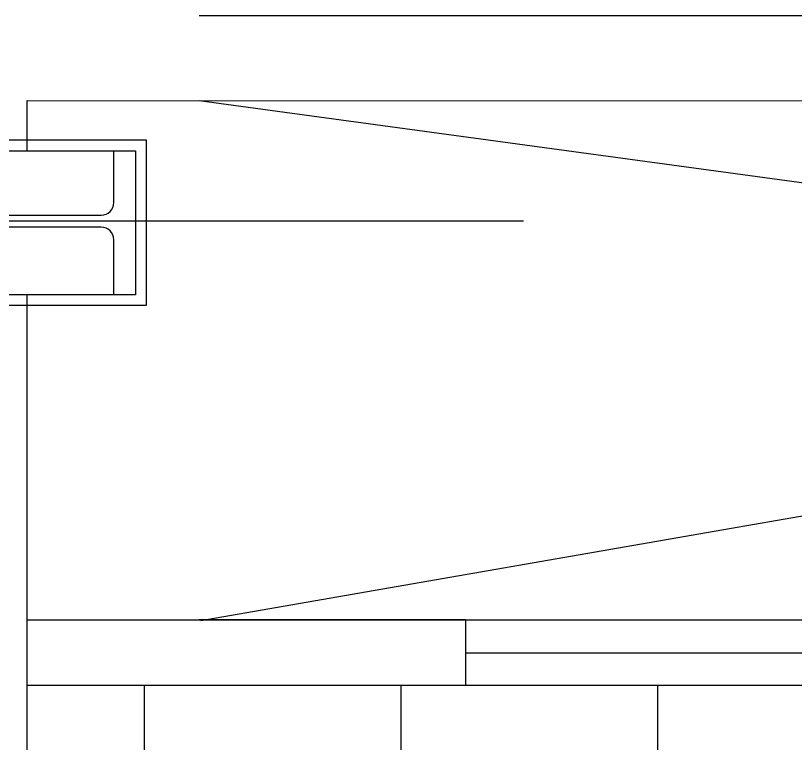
# Model space of a CAD drawing. Header units: millimetres. Extents: x 2148 to 2681, y 758 to 986.
# Drawn here: x 2612.526 to 2613.428, y 950.366 to 951.207 of the extents above; entities that cross this region are included whole.
import ezdxf

# ---------------------------------------------------------------- set-up
doc = ezdxf.new("R2010")
doc.units = ezdxf.units.MM
doc.linetypes.add('CENTER2', pattern=[28.575, 19.05, -3.175, 3.175, -3.175])
for name, color, linetype in [('4', 4, 'Continuous'), ('COLUMN', 7, 'Continuous'), ('D', 1, 'Continuous'), ('ELAYOUT', 4, 'Continuous'), ('hacht', 8, 'Continuous'), ('HATCH', 8, 'Continuous'), ('S-COLS', 6, 'Continuous'), ('S_GRID LINES', 252, 'Continuous')]:
    doc.layers.add(name, color=color, linetype=linetype)

msp = doc.modelspace()

# ---------------------------------------------------------------- hatches: boundary and pattern name
at = {"layer": 'hacht', "ltscale": 0.05}
h = msp.add_hatch(dxfattribs=at)
h.set_pattern_fill('NET', color=256, scale=2.375, style=0)
h.set_pattern_definition([(0, (82437.9097, 3047.26358), (0, 0.296875), []), (90, (82437.9097, 3047.26358), (-0.296875, 2e-17), [])])
h.paths.add_polyline_path([(2613.4764025, 949.608491), (2613.5014025, 949.608491), (2613.5014025, 949.633491), (2613.9014025, 949.633491, 0.37895078), (2613.5014025, 950.008491), (2613.4764025, 950.008491), (2613.4764025, 950.4326617), (2613.4466668, 950.4326617), (2613.0466668, 950.4326617), (2612.55239, 950.4326617), (2612.55239, 950.3415499), (2612.7875558, 950.3415499), (2612.7875558, 949.9338362), (2612.8009959, 949.9338362), (2612.8009959, 949.9213362), (2612.7875558, 949.9213362), (2612.7875558, 949.4300491), (2612.8009959, 949.4300491), (2612.8009959, 949.4175491), (2612.7875558, 949.4175491), (2612.7875558, 948.9361779), (2612.8009959, 948.9361779), (2612.8009959, 948.9236779), (2612.7875558, 948.9236779), (2612.7875558, 948.4361779), (2612.8009959, 948.4361779), (2612.8009959, 948.4236779), (2612.7875558, 948.4236779), (2612.7875558, 948.4014659), (2612.55239, 948.4014659), (2612.55239, 947.6650508), (2612.9507242, 947.6650508), (2612.9507242, 948.1200508), (2612.9757242, 948.1200508, -0.41374725), (2613.4007242, 947.6650508), (2614.0464025, 947.6650508), (2614.0464025, 948.5215723), (2613.6464025, 948.5215723), (2613.6464025, 948.5929748), (2613.6714025, 948.5929748), (2613.6714025, 948.6179748), (2613.9714025, 948.6179748, 0.42638434), (2613.6723685, 948.8930369, 0.00085957), (2613.6714025, 948.8929748), (2613.6464025, 948.8929748), (2613.6464025, 949.0932632), (2613.6714025, 949.0932632), (2613.6714025, 949.1182632), (2613.9714025, 949.1182632, 0.42638434), (2613.6723685, 949.3933253, 0.00085957), (2613.6714025, 949.3932632), (2613.6464025, 949.3932632), (2613.6464025, 949.5227688), (2613.4764025, 949.5227688)])
h.paths.add_polyline_path([(2613.9484928, 950.2499078, -0.00112156), (2613.9490007, 950.2504881, 0.00332144)], flags=17)
h.paths.add_polyline_path([(2614.0411482, 950.1145375, 0.10439804), (2614.1404538, 950.1159242), (2614.2122846, 950.1363326), (2614.259526, 950.1500047), (2614.270425, 950.1591366), (2614.270425, 950.234482), (2614.2939905, 950.234482, -0.41421356), (2614.3153958, 950.2130768, -0.39000704), (2614.2957725, 950.1917458), (2614.2957725, 950.1621719), (2614.2890816, 950.1621719), (2614.2890816, 950.1916715), (2614.270425, 950.1916715), (2614.270425, 950.1591366), (2614.259526, 950.1500047), (2614.2122846, 950.1363326), (2614.1404538, 950.1159242, -0.10439804)])
h.paths.add_polyline_path([(2613.9490007, 950.1689134, -0.19353763), (2613.9344223, 950.2097007, 0.19353762), (2613.9490007, 950.1689134, 0.1598959), (2614.0413632, 950.1144903, -0.1598959)], flags=16)
h.paths.add_polyline_path([(2613.3267884, 949.0335802), (2612.8943399, 949.0335802), (2612.8943399, 948.8444669), (2613.3267884, 948.8444669)], flags=24)

# ---------------------------------------------------------------- linework, layer by layer
at = {"layer": '4', "color": 4, "linetype": 'ByBlock', "ltscale": 0.5}
for p, q in [((2612.7387381, 951.2069704, 0), (2617.1387381, 951.2069704, 0)), ((2612.53989, 951.1087967, 0), (2616.736025, 951.1071165, 0)), ((2612.53989, 951.050801, 0), (2612.53989, 951.1087967, 0)), ((2612.53989, 947.6650508, 0), (2612.53989, 950.884321, 0))]:
    msp.add_line(p, q, dxfattribs=at)
at = {"layer": 'COLUMN', "color": 4, "lineweight": -3, "ltscale": 0.05, "elevation": 0}
msp.add_lwpolyline([(2612.3204757, 951.063301), (2612.6774662, 951.063301), (2612.6774662, 950.871821), (2612.3204757, 950.871821)], close=True, dxfattribs=at)
at = {"layer": 'COLUMN', "color": 2, "lineweight": -3, "ltscale": 0.05, "elevation": 0}
msp.add_lwpolyline([(2612.3329757, 951.050801), (2612.6649662, 951.050801), (2612.6649662, 950.884321), (2612.3329757, 950.884321)], close=True, dxfattribs=at)
at = {"layer": 'D', "ltscale": 0.5}
for p, q in [((2612.7407846, 950.5076617, 0), (2616.7587381, 951.2069704, 0)), ((2617.1387381, 950.5085953, 0), (2612.7387381, 951.1085953, 0))]:
    msp.add_line(p, q, dxfattribs=at)
at = {"layer": 'ELAYOUT', "ltscale": 10}
for p, q in [((2612.53989, 950.5085953, 0), (2613.0466668, 950.5085953, 0)), ((2612.7387381, 950.5085953, 0), (2613.0466668, 950.5085953, 0)), ((2613.0466668, 950.5084993, 0), (2612.7387381, 950.5084729, 0)), ((2613.0466668, 950.5084991, 0), (2612.7407846, 950.5084729, 0)), ((2613.0466668, 950.5076617, 0), (2613.0466668, 950.4326617, 0)), ((2613.0466668, 950.4326617, 0), (2612.53989, 950.4326617, 0)), ((2613.0466668, 950.4326617, 0), (2612.7387381, 950.4326617, 0)), ((2613.0466668, 950.4326617, 0), (2612.7387381, 950.4326617, 0)), ((2613.0466668, 950.4326617, 0), (2612.7387381, 950.4326617, 0)), ((2613.0466668, 950.4326617, 0), (2612.7407846, 950.4326617, 0)), ((2613.0466668, 950.4326617, 0), (2612.7407846, 950.4326617, 0))]:
    msp.add_line(p, q, dxfattribs=at)
at = {"layer": 'HATCH', "linetype": 'ByBlock', "ltscale": 0.5}
for p, q in [((2613.0466668, 950.5085953, 0), (2613.4466668, 950.5085953, 0)), ((2613.0466668, 950.4701617, 0), (2613.4466668, 950.4701617, 0)), ((2613.4466668, 950.4326617, 0), (2613.0466668, 950.4326617, 0))]:
    msp.add_line(p, q, dxfattribs=at)
at = {"layer": 'S-COLS', "ltscale": 0.5, "elevation": 0}
msp.add_lwpolyline([(2612.6649662, 950.971811), (2612.6649662, 950.884321), (2612.6399452, 950.884321), (2612.6399452, 950.947903, 0.41421356), (2612.6254037, 950.9624445), (2612.3710382, 950.9624445, 0.41421356), (2612.3564967, 950.947903), (2612.3564967, 950.884321), (2612.3329757, 950.884321), (2612.3329757, 951.050801), (2612.3564967, 951.050801), (2612.3564967, 950.990719, 0.41421356), (2612.3710382, 950.9761775), (2612.6254037, 950.9761775, 0.41421356), (2612.6399452, 950.990719), (2612.6399452, 951.050801), (2612.6649662, 951.050801), (2612.6649662, 950.971811)], format="xyb", dxfattribs=at)
at = {"layer": 'S_GRID LINES', "linetype": 'CENTER2', "ltscale": 0.2}
msp.add_line((2630.258657, 950.969311), (2595.7518229, 950.969311), dxfattribs=at)

doc.saveas('drawing.dxf')
